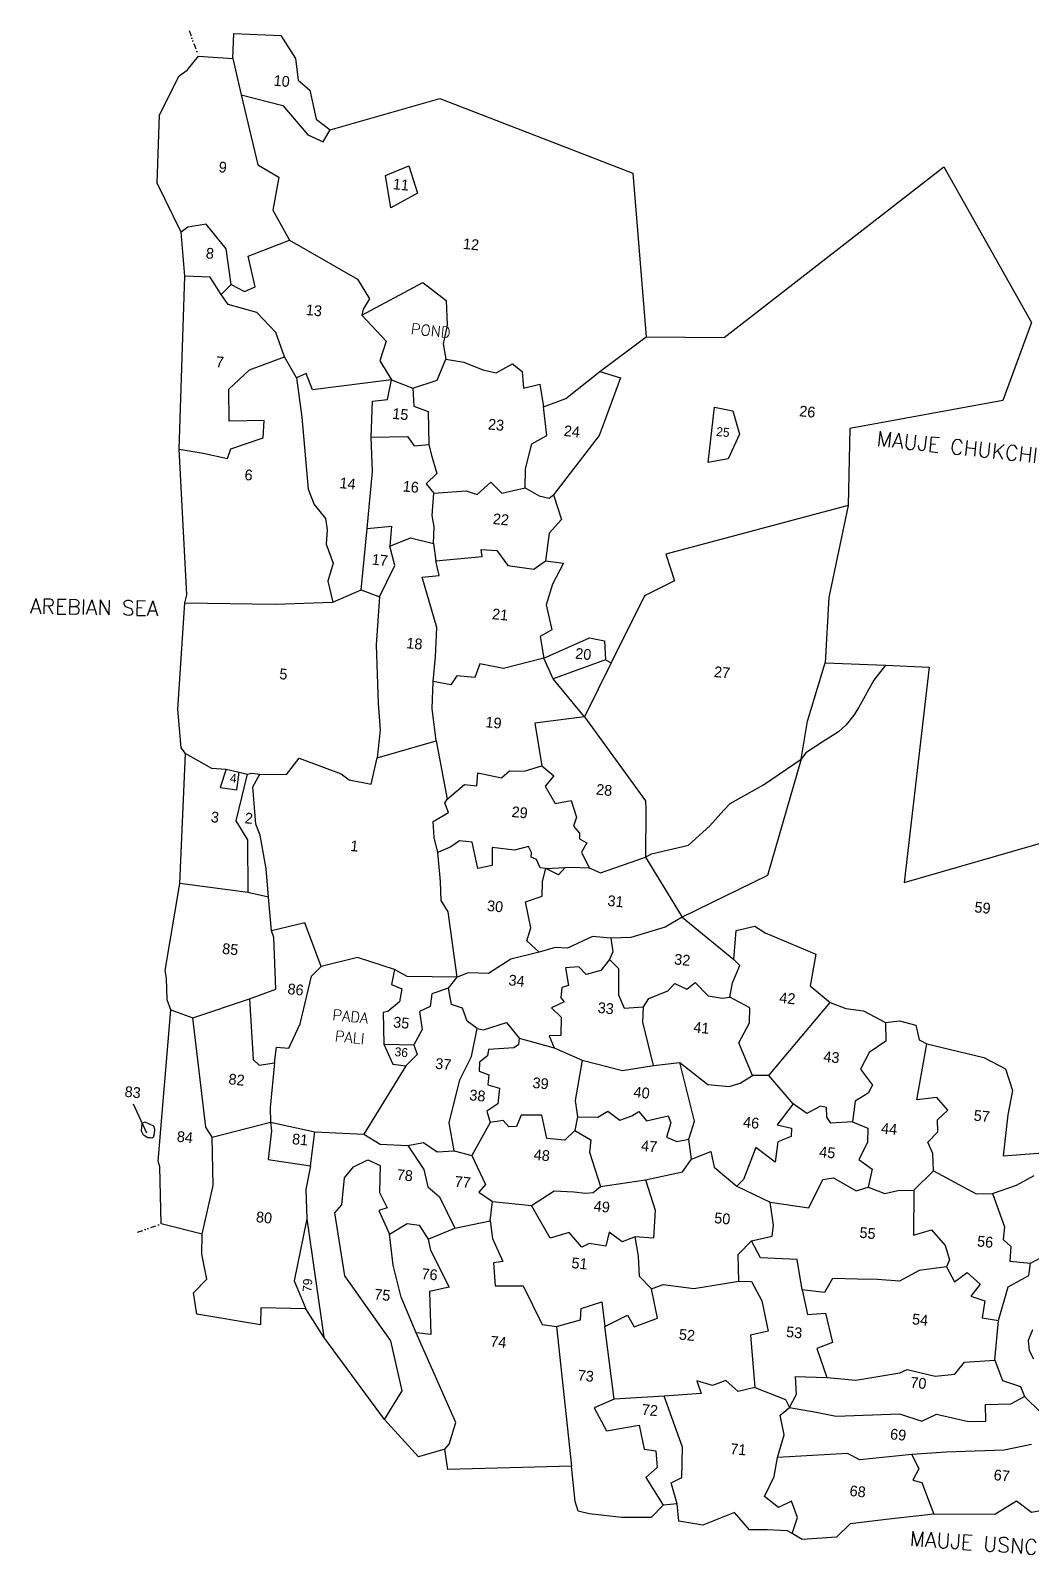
# Model space of a CAD drawing. Header units: metres. Extents: x 267114 to 268529, y 2134053 to 2135446.
# Drawn here: x 267114 to 268026, y 2134053 to 2135446 of the extents above; entities that cross this region are included whole.
import ezdxf

# ---------------------------------------------------------------- set-up
doc = ezdxf.new("R2010")
doc.units = ezdxf.units.M
doc.linetypes.add('DIVIDE', pattern=[1.25, 0.5, -0.25, 0, -0.25, 0, -0.25])
for name, color, linetype in [('POLY_HATCH', 12, 'Continuous'), ('POLY_PARCEL', 6, 'Continuous'), ('POLY_WATER', 4, 'Continuous'), ('TEXT_MAPIN', 7, 'Continuous'), ('TEXT_MAPOUT', 7, 'Continuous'), ('TEXT_PARCEL', 7, 'Continuous'), ('V_BOUND_LINE', 7, 'Continuous'), ('V_DIVIDE_LINE', 7, 'DIVIDE')]:
    doc.layers.add(name, color=color, linetype=linetype)
doc.styles.get("Standard").update_dxf_attribs({"font": 'simplex.shx'})
doc.styles.add('TEXT_MAP', font='')
doc.styles.get('TEXT_MAP').set_extended_font_data('Kruti Dev 050')
doc.dimstyles.get("Standard").update_dxf_attribs({"dimtxt": 0.18, "dimasz": 0.18, "dimexe": 0.18, "dimexo": 0.0625, "dimgap": 0.09, "dimtad": 0, "dimtih": 1, "dimtoh": 1, "dimdec": 4, "dimzin": 0, "dimdsep": 46, "dimtxsty": 'Standard', "dimcen": 0.09, "dimadec": 0, "dimazin": 0, "dimtfac": 1, "dimtdec": 4, "dimtofl": 0, "dimtmove": 0, "dimatfit": 3, "dimfxl": 1, "dimtolj": 1, "dimtzin": 0, "dimarcsym": 0})

msp = doc.modelspace()

# ---------------------------------------------------------------- linework, layer by layer
at = {"layer": 'POLY_HATCH'}
for p, q in [((268027.2, 2134261.8), (268023.3, 2134252.3)), ((268023.3, 2134252.3), (268024.3, 2134243.2)), ((268024.3, 2134243.2), (268028.2, 2134235.4))]:
    msp.add_line(p, q, dxfattribs=at)
at = {"layer": 'POLY_PARCEL'}
for p, q in [((267298.5, 2135420.6), (267306.1, 2135387.4)), ((267306.1, 2135387.4), (267343.9, 2135377.6)), ((267306.1, 2135387.4), (267321.2, 2135323.7)), ((267343.9, 2135377.6), (267366.8, 2135350.9)), ((267366.8, 2135350.9), (267380.6, 2135344.6)), ((267380.6, 2135344.6), (267387, 2135355.5)), ((267321.2, 2135323.7), (267340.4, 2135312.3)), ((267437.6, 2135314), (267458.8, 2135322.8)), ((267458.8, 2135322.8), (267466.7, 2135297.9)), ((267340.4, 2135312.3), (267334.9, 2135282.2)), ((267442.4, 2135284.4), (267437.6, 2135314)), ((267466.7, 2135297.9), (267442.4, 2135284.4)), ((267334.9, 2135282.2), (267349.9, 2135255)), ((267257.3, 2135266.8), (267251.2, 2135262.3)), ((267274.1, 2135269.6), (267257.3, 2135266.8)), ((267292.2, 2135247), (267274.1, 2135269.6)), ((267312.5, 2135240.2), (267349.9, 2135255)), ((267349.9, 2135255), (267412.1, 2135219.4)), ((267297, 2135214.5), (267292.2, 2135247)), ((267318.6, 2135212.5), (267312.5, 2135240.2)), ((267277.6, 2135221.1), (267254.5, 2135222.2)), ((267287.6, 2135205.3), (267277.6, 2135221.1)), ((267287.6, 2135205.3), (267297, 2135214.5)), ((267297, 2135214.5), (267308.9, 2135208.2)), ((267308.9, 2135208.2), (267318.6, 2135212.5)), ((267412.1, 2135219.4), (267422.8, 2135201.4)), ((267294.1, 2135196.2), (267287.6, 2135205.3)), ((267320.3, 2135189.1), (267294.1, 2135196.2)), ((267422.8, 2135201.4), (267417.2, 2135192)), ((267337.6, 2135170.9), (267320.3, 2135189.1)), ((267417.2, 2135192), (267415.9, 2135186.5)), ((267345.5, 2135148.6), (267337.6, 2135170.9)), ((267632.8, 2135135.1), (267675.2, 2135166.9)), ((267313.6, 2135136.9), (267345.5, 2135148.6)), ((267356.3, 2135129.6), (267345.5, 2135148.6)), ((267492.5, 2135146.6), (267509, 2135143.6)), ((267509, 2135143.6), (267526.2, 2135136.7)), ((267538.5, 2135134.1), (267553.2, 2135142.3)), ((267553.2, 2135142.3), (267562.2, 2135135.3)), ((267294.6, 2135119.2), (267313.6, 2135136.9)), ((267365.2, 2135133.3), (267356.3, 2135129.6)), ((267356.3, 2135129.6), (267361.2, 2135093.6)), ((267371.1, 2135118.5), (267365.2, 2135133.3)), ((267443, 2135127.6), (267371.1, 2135118.5)), ((267439.2, 2135109.7), (267443, 2135127.6)), ((267526.2, 2135136.7), (267538.5, 2135134.1)), ((267562.2, 2135135.3), (267563.3, 2135119.9)), ((267601.9, 2135110.7), (267632.8, 2135135.1)), ((267632.8, 2135135.1), (267651.7, 2135129.6)), ((267651.7, 2135129.6), (267636.9, 2135089.1)), ((267295.1, 2135090), (267294.6, 2135119.2)), ((267462.5, 2135120.2), (267463.4, 2135103.6)), ((267563.3, 2135119.9), (267578.3, 2135123.8)), ((267578.3, 2135123.8), (267581.4, 2135103)), ((267424.5, 2135075.3), (267425.6, 2135108.2)), ((267425.6, 2135108.2), (267439.2, 2135109.7)), ((267463.4, 2135103.6), (267476.4, 2135098.8)), ((267476.4, 2135098.8), (267477, 2135068.8)), ((267581.4, 2135103), (267601.9, 2135110.7)), ((267584.7, 2135076.9), (267581.4, 2135103)), ((267731.5, 2135052.3), (267737.4, 2135102.6)), ((267737.4, 2135102.6), (267754.1, 2135099.4)), ((267754.1, 2135099.4), (267760.2, 2135078)), ((267327, 2135090.7), (267295.1, 2135090)), ((267326.1, 2135074.7), (267327, 2135090.7)), ((267361.2, 2135093.6), (267366.9, 2135028)), ((267636.9, 2135089.1), (267632.4, 2135076.8)), ((267296.6, 2135064.9), (267326.1, 2135074.7)), ((267424.5, 2135075.3), (267457.5, 2135076)), ((267425.7, 2135044), (267424.5, 2135075.3)), ((267457.5, 2135076), (267463.7, 2135067.4)), ((267565, 2135046.5), (267571, 2135069.3)), ((267571, 2135069.3), (267584.7, 2135076.9)), ((267632.4, 2135076.8), (267590.6, 2135022.7)), ((267760.2, 2135078), (267749.8, 2135055.5)), ((267249.6, 2135064.6), (267271.2, 2135060.7)), ((267271.2, 2135060.7), (267293.6, 2135056)), ((267293.6, 2135056), (267296.6, 2135064.9)), ((267463.7, 2135067.4), (267477, 2135068.8)), ((267477, 2135068.8), (267479, 2135059.8)), ((267479, 2135059.8), (267484.4, 2135042.3)), ((267749.8, 2135055.5), (267731.5, 2135052.3)), ((267420.9, 2134992.3), (267425.7, 2135044)), ((267484.4, 2135042.3), (267474.7, 2135032.9)), ((267564.7, 2135029.1), (267565, 2135046.5)), ((267366.9, 2135028), (267372.4, 2135014.1)), ((267474.7, 2135032.9), (267481.7, 2135024.5)), ((267521.2, 2135023.2), (267533.4, 2135034.5)), ((267533.4, 2135034.5), (267543.5, 2135024.3)), ((267543.5, 2135024.3), (267564.7, 2135029.1)), ((267564.7, 2135029.1), (267577.7, 2135021.9)), ((267372.4, 2135014.1), (267382.7, 2135001.3)), ((267480.1, 2135004), (267481.7, 2135024.5)), ((267481.7, 2135024.5), (267511.1, 2135026.5)), ((267511.1, 2135026.5), (267521.2, 2135023.2)), ((267577.7, 2135021.9), (267586.7, 2135019.9)), ((267586.7, 2135019.9), (267590.6, 2135022.7)), ((267590.6, 2135022.7), (267598, 2135000.3)), ((267382.7, 2135001.3), (267384.5, 2134991)), ((267481.9, 2134993.7), (267480.1, 2135004)), ((267598, 2135000.3), (267586.7, 2134988)), ((267859.2, 2135013.1), (267693, 2134968.8)), ((267384.5, 2134991), (267383.5, 2134977.9)), ((267415.3, 2134936.2), (267420.9, 2134992.3)), ((267420.9, 2134992.3), (267443.1, 2134994.2)), ((267443.1, 2134994.2), (267441.4, 2134976.1)), ((267481.4, 2134978.4), (267481.9, 2134993.7)), ((267586.7, 2134988), (267583.5, 2134962.6)), ((267383.5, 2134977.9), (267389.8, 2134960.6)), ((267441.4, 2134976.1), (267460.2, 2134983.8)), ((267445.9, 2134958.4), (267441.4, 2134976.1)), ((267460.2, 2134983.8), (267481.4, 2134978.4)), ((267481.4, 2134978.4), (267483.4, 2134962.8)), ((267525.5, 2134966.7), (267524.7, 2134972.9)), ((267524.7, 2134972.9), (267539, 2134972)), ((267539, 2134972), (267549, 2134958.3)), ((267389.8, 2134960.6), (267384.9, 2134944.3)), ((267432.2, 2134930), (267445.9, 2134958.4)), ((267483.4, 2134962.8), (267525.5, 2134966.7)), ((267486.5, 2134949.2), (267483.4, 2134962.8)), ((267549, 2134958.3), (267572.8, 2134955)), ((267572.8, 2134955), (267583.5, 2134962.6)), ((267583.5, 2134962.6), (267599.8, 2134960.5)), ((267599.8, 2134960.5), (267589.7, 2134941.4)), ((267693, 2134968.8), (267700.8, 2134944.4)), ((267384.9, 2134944.3), (267389.4, 2134925)), ((267471.1, 2134947.9), (267486.5, 2134949.2)), ((267484.3, 2134902), (267471.1, 2134947.9)), ((267700.8, 2134944.4), (267673.7, 2134930.7)), ((267389.4, 2134925), (267415.3, 2134936.2)), ((267415.3, 2134936.2), (267432.2, 2134930)), ((267432.2, 2134930), (267429, 2134886.1)), ((267589.7, 2134941.4), (267584.1, 2134922.6)), ((267673.7, 2134930.7), (267643.3, 2134869.6)), ((267254.7, 2134924.4), (267337.1, 2134923.3)), ((267337.1, 2134923.3), (267389.4, 2134925)), ((267584.1, 2134922.6), (267589, 2134899.9)), ((267483.1, 2134875.2), (267484.3, 2134902)), ((267589, 2134899.9), (267578.4, 2134893.7)), ((267578.4, 2134893.7), (267581.7, 2134874)), ((267581.7, 2134874), (267623.6, 2134892.4)), ((267623.6, 2134892.4), (267637.1, 2134889.9)), ((267637.1, 2134889.9), (267638, 2134872.6)), ((267429, 2134886.1), (267430.7, 2134832.8)), ((267480.9, 2134852.6), (267483.1, 2134875.2)), ((267523.6, 2134868.7), (267518.9, 2134856.4)), ((267545.2, 2134864.7), (267523.6, 2134868.7)), ((267581.7, 2134874), (267545.2, 2134864.7)), ((267590.3, 2134855.1), (267581.7, 2134874)), ((267638, 2134872.6), (267590.3, 2134855.1)), ((267643.3, 2134869.6), (267618.9, 2134820.6)), ((267638, 2134872.6), (267643.3, 2134869.6)), ((267822.2, 2134816.5), (267838.3, 2134869.8)), ((267893.2, 2134867.5), (267882.5, 2134854)), ((267480.1, 2134828.1), (267480.9, 2134852.6)), ((267497, 2134849.6), (267480.9, 2134852.6)), ((267502.5, 2134857.8), (267497, 2134849.6)), ((267518.9, 2134856.4), (267502.5, 2134857.8)), ((267618.9, 2134820.6), (267590.3, 2134855.1)), ((267882.5, 2134854), (267868.7, 2134828.7)), ((267430.7, 2134832.8), (267432.6, 2134808.6)), ((267483.6, 2134798.7), (267480.1, 2134828.1)), ((267618.9, 2134820.6), (267573.6, 2134814.8)), ((267618.9, 2134820.6), (267674.4, 2134743.9)), ((267864.5, 2134822.1), (267857.5, 2134813.1)), ((267868.7, 2134828.7), (267864.5, 2134822.1)), ((267432.6, 2134808.6), (267429.9, 2134783.3)), ((267573.6, 2134814.8), (267579.9, 2134775.8)), ((267816.3, 2134782), (267822.2, 2134816.5)), ((267850.3, 2134807), (267835.5, 2134797.3)), ((267857.5, 2134813.1), (267850.3, 2134807)), ((267429.9, 2134783.3), (267483.6, 2134798.7)), ((267483.6, 2134798.7), (267493.6, 2134745.5)), ((267835.5, 2134797.3), (267820.6, 2134787.7)), ((267255.2, 2134787), (267278.8, 2134773.8)), ((267347.4, 2134767.9), (267358.7, 2134782.8)), ((267358.7, 2134782.8), (267397, 2134768.7)), ((267424.6, 2134759.2), (267429.9, 2134783.3)), ((267782.2, 2134758.5), (267816.3, 2134782)), ((267816.3, 2134782), (267785.6, 2134675.9)), ((267820.6, 2134787.7), (267816.3, 2134782)), ((267278.8, 2134773.8), (267292.2, 2134772.8)), ((267292.2, 2134772.8), (267286.7, 2134756.1)), ((267292.2, 2134772.8), (267304.2, 2134770)), ((267311.5, 2134768.3), (267301, 2134725.9)), ((267301.9, 2134754.1), (267304.2, 2134770)), ((267304.2, 2134770), (267311.5, 2134768.3)), ((267311.5, 2134768.3), (267315.6, 2134769.3)), ((267315.6, 2134769.3), (267322.9, 2134768.4)), ((267316.5, 2134756.7), (267322.9, 2134768.4)), ((267322.9, 2134768.4), (267347.4, 2134767.9)), ((267397, 2134768.7), (267404.5, 2134763.2)), ((267404.5, 2134763.2), (267424.6, 2134759.2)), ((267520.9, 2134757.7), (267521.6, 2134769.4)), ((267521.6, 2134769.4), (267543.4, 2134764.9)), ((267543.4, 2134764.9), (267550.4, 2134771.3)), ((267550.4, 2134771.3), (267563.8, 2134770.9)), ((267563.8, 2134770.9), (267579.9, 2134775.8)), ((267579.9, 2134775.8), (267590.9, 2134766.9)), ((267590.9, 2134766.9), (267583.1, 2134757.3)), ((267286.7, 2134756.1), (267301.9, 2134754.1)), ((267319.4, 2134722.7), (267316.5, 2134756.7)), ((267493.6, 2134745.5), (267509.6, 2134759)), ((267509.6, 2134759), (267520.9, 2134757.7)), ((267583.1, 2134757.3), (267592.1, 2134741.4)), ((267751.8, 2134741.6), (267782.2, 2134758.5)), ((267491.7, 2134741.9), (267493.6, 2134745.5)), ((267494.9, 2134733.3), (267491.7, 2134741.9)), ((267592.1, 2134741.4), (267606.8, 2134744.3)), ((267606.8, 2134744.3), (267611.7, 2134729.2)), ((267674.4, 2134743.9), (267674.8, 2134736)), ((267674.8, 2134736), (267674.4, 2134692.6)), ((267733.1, 2134721.3), (267745.8, 2134735.6)), ((267745.8, 2134735.6), (267751.8, 2134741.6)), ((267301, 2134725.9), (267311.8, 2134708.4)), ((267323.4, 2134712.8), (267319.4, 2134722.7)), ((267481.1, 2134725), (267494.9, 2134733.3)), ((267481.8, 2134710.5), (267481.1, 2134725)), ((267611.7, 2134729.2), (267609, 2134721)), ((267609, 2134721), (267614.5, 2134714.6)), ((267713.7, 2134703.6), (267733.1, 2134721.3)), ((267311.8, 2134708.4), (267311.9, 2134660.4)), ((267326.2, 2134695.8), (267323.4, 2134712.8)), ((267485.2, 2134696.8), (267481.8, 2134710.5)), ((267504.9, 2134707.6), (267497.1, 2134702)), ((267516.4, 2134706.4), (267504.9, 2134707.6)), ((267614.5, 2134714.6), (267614.5, 2134709.4)), ((267614.5, 2134709.4), (267621, 2134705.7)), ((267328.8, 2134681.9), (267326.2, 2134695.8)), ((267497.1, 2134702), (267485.2, 2134696.8)), ((267487.8, 2134670.6), (267485.2, 2134696.8)), ((267521.8, 2134682.3), (267516.4, 2134706.4)), ((267534.7, 2134701.4), (267534.6, 2134685.1)), ((267555, 2134699.1), (267534.7, 2134701.4)), ((267567.9, 2134702.4), (267555, 2134699.1)), ((267570.6, 2134696.9), (267567.9, 2134702.4)), ((267570.2, 2134692.5), (267570.6, 2134696.9)), ((267621, 2134705.7), (267616.2, 2134697.2)), ((267616.2, 2134697.2), (267623.2, 2134682.8)), ((267674.4, 2134692.6), (267680.1, 2134695.8)), ((267680.1, 2134695.8), (267713.7, 2134703.6)), ((267330.8, 2134656.1), (267328.8, 2134681.9)), ((267534.6, 2134685.1), (267521.8, 2134682.3)), ((267575.2, 2134690.6), (267570.2, 2134692.5)), ((267578.5, 2134682.9), (267575.2, 2134690.6)), ((267583.8, 2134682.3), (267578.5, 2134682.9)), ((267580.6, 2134670.6), (267583.8, 2134682.3)), ((267583.8, 2134682.3), (267601.3, 2134683.2)), ((267595.1, 2134676.4), (267583.8, 2134682.3)), ((267601.3, 2134683.2), (267595.1, 2134676.4)), ((267601.3, 2134683.2), (267607.1, 2134683.5)), ((267607.1, 2134683.5), (267623.2, 2134682.8)), ((267623.2, 2134682.8), (267633.4, 2134678.4)), ((267633.4, 2134678.4), (267674.4, 2134692.6)), ((267674.4, 2134692.6), (267708, 2134637.9)), ((267311.9, 2134660.4), (267250.1, 2134668.5)), ((267488.3, 2134653.3), (267487.8, 2134670.6)), ((267580.4, 2134657.2), (267580.6, 2134670.6)), ((267785.6, 2134675.9), (267708, 2134637.9)), ((267330.8, 2134656.1), (267311.9, 2134660.4)), ((267333.7, 2134625.6), (267330.8, 2134656.1)), ((267494.6, 2134642.9), (267488.3, 2134653.3)), ((267565.1, 2134651.8), (267580.4, 2134657.2)), ((267570.1, 2134628.2), (267565.1, 2134651.8)), ((267502.9, 2134583.2), (267494.6, 2134642.9)), ((267708, 2134637.9), (267692.5, 2134628.7)), ((267708, 2134637.9), (267755.1, 2134599.3)), ((267363.9, 2134632.8), (267333.7, 2134625.6)), ((267335.7, 2134619.4), (267333.7, 2134625.6)), ((267378.9, 2134592.9), (267363.9, 2134632.8)), ((267566.3, 2134616.3), (267570.1, 2134628.2)), ((267692.5, 2134628.7), (267661.1, 2134619.3)), ((267755.1, 2134599.3), (267757.2, 2134625.7)), ((267757.2, 2134625.7), (267774.1, 2134629.7)), ((267774.1, 2134629.7), (267783.7, 2134623.8)), ((267783.7, 2134623.8), (267829.9, 2134604.2)), ((267337.5, 2134572.3), (267335.7, 2134619.4)), ((267577.6, 2134606), (267566.3, 2134616.3)), ((267592.2, 2134610.4), (267577.6, 2134606)), ((267603.5, 2134609.8), (267592.2, 2134610.4)), ((267626.2, 2134620.3), (267603.5, 2134609.8)), ((267643, 2134618.9), (267626.2, 2134620.3)), ((267661.1, 2134619.3), (267643, 2134618.9)), ((267643, 2134618.9), (267644.6, 2134606.3)), ((267411.9, 2134601.1), (267378.9, 2134592.9)), ((267445.7, 2134590.2), (267411.9, 2134601.1)), ((267551.8, 2134599.8), (267531.4, 2134586.6)), ((267577.6, 2134606), (267551.8, 2134599.8)), ((267641.6, 2134599.5), (267633.8, 2134589.5)), ((267644.6, 2134606.3), (267641.6, 2134599.5)), ((267641.6, 2134599.5), (267650, 2134591.3)), ((267760.4, 2134594), (267755.1, 2134599.3)), ((267829.9, 2134604.2), (267824.5, 2134575.5)), ((267359.7, 2134540.9), (267370.1, 2134584.3)), ((267370.1, 2134584.3), (267378.9, 2134592.9)), ((267445.7, 2134590.2), (267443.1, 2134576.5)), ((267457.4, 2134583.9), (267445.7, 2134590.2)), ((267502.9, 2134583.2), (267457.4, 2134583.9)), ((267495, 2134573.3), (267502.9, 2134583.2)), ((267512.9, 2134587.2), (267502.9, 2134583.2)), ((267531.4, 2134586.6), (267512.9, 2134587.2)), ((267613.6, 2134592.6), (267601.5, 2134591.9)), ((267601.5, 2134591.9), (267604.4, 2134575.6)), ((267620.5, 2134585.6), (267613.6, 2134592.6)), ((267633.8, 2134589.5), (267620.5, 2134585.6)), ((267650, 2134591.3), (267650, 2134567.1)), ((267753.9, 2134578.1), (267760.4, 2134594)), ((267313.5, 2134563.6), (267337.5, 2134572.3)), ((267443.1, 2134576.5), (267452.4, 2134572.8)), ((267452.4, 2134572.8), (267450.3, 2134560.7)), ((267479.9, 2134568.2), (267478.3, 2134556.6)), ((267495, 2134573.3), (267479.9, 2134568.2)), ((267497.6, 2134558.5), (267495, 2134573.3)), ((267598.1, 2134573.9), (267597.2, 2134564.5)), ((267604.4, 2134575.6), (267598.1, 2134573.9)), ((267677.5, 2134563.9), (267695, 2134570.9)), ((267695, 2134570.9), (267701.3, 2134577.6)), ((267701.3, 2134577.6), (267712.3, 2134572.3)), ((267712.3, 2134572.3), (267719.8, 2134578.4)), ((267719.8, 2134578.4), (267731.6, 2134566.4)), ((267751.5, 2134565), (267753.9, 2134578.1)), ((267824.5, 2134575.5), (267842.9, 2134560.3)), ((267261.8, 2134546.2), (267313.5, 2134563.6)), ((267313.5, 2134563.6), (267316.8, 2134508.3)), ((267450.3, 2134560.7), (267439.8, 2134551.9)), ((267478.3, 2134556.6), (267468.6, 2134552.1)), ((267507.6, 2134555.1), (267497.6, 2134558.5)), ((267512.1, 2134543.1), (267507.6, 2134555.1)), ((267600.3, 2134560.7), (267588.7, 2134555.2)), ((267588.7, 2134555.2), (267597.6, 2134546.8)), ((267597.2, 2134564.5), (267600.3, 2134560.7)), ((267650, 2134567.1), (267655.2, 2134555)), ((267655.2, 2134555), (267672.8, 2134556.4)), ((267672, 2134542.4), (267672.8, 2134556.4)), ((267672.8, 2134556.4), (267677.5, 2134563.9)), ((267731.6, 2134566.4), (267744.5, 2134564)), ((267744.5, 2134564), (267751.5, 2134565)), ((267769.5, 2134555.3), (267751.5, 2134565)), ((267769.3, 2134541.7), (267769.5, 2134555.3)), ((267787, 2134493.7), (267842.9, 2134560.3)), ((267842.9, 2134560.3), (267857, 2134554.6)), ((267857, 2134554.6), (267873.1, 2134552.6)), ((267242, 2134553.5), (267261.8, 2134546.2)), ((267273.8, 2134446.5), (267261.8, 2134546.2)), ((267349.5, 2134518.6), (267359.7, 2134540.9)), ((267439.8, 2134551.9), (267435.4, 2134551.1)), ((267435.4, 2134551.1), (267435.9, 2134522.3)), ((267468.6, 2134552.1), (267470.8, 2134535.6)), ((267521.1, 2134536.4), (267512.1, 2134543.1)), ((267527, 2134535.4), (267547.7, 2134542.1)), ((267547.7, 2134542.1), (267559.5, 2134527.7)), ((267597.6, 2134546.8), (267597.4, 2134530.1)), ((267681.8, 2134502.8), (267672, 2134542.4)), ((267759.5, 2134523.3), (267769.3, 2134541.7)), ((267873.1, 2134552.6), (267893.3, 2134542.1)), ((267893.3, 2134542.1), (267905.9, 2134543.5)), ((267893.3, 2134542.1), (267893.5, 2134525.1)), ((267905.9, 2134543.5), (267920.9, 2134539.5)), ((267470.8, 2134535.6), (267463.5, 2134521.7)), ((267515.8, 2134510.9), (267521.1, 2134536.4)), ((267521.1, 2134536.4), (267527, 2134535.4)), ((267559.5, 2134527.7), (267558.8, 2134521.5)), ((267559.5, 2134527.7), (267591.2, 2134519)), ((267597.4, 2134530.1), (267586.7, 2134529.7)), ((267586.7, 2134529.7), (267591.2, 2134519)), ((267920.9, 2134539.5), (267923.8, 2134526.2)), ((267923.8, 2134526.2), (267931, 2134522.4)), ((267336.3, 2134505.2), (267338.2, 2134519.4)), ((267338.2, 2134519.4), (267349.5, 2134518.6)), ((267435.9, 2134522.3), (267463.5, 2134521.7)), ((267435.9, 2134522.3), (267444.3, 2134504)), ((267466.4, 2134512.7), (267456, 2134502.6)), ((267463.5, 2134521.7), (267466.4, 2134512.7)), ((267531.5, 2134517.3), (267530.5, 2134511.5)), ((267554.5, 2134518.8), (267531.5, 2134517.3)), ((267558.8, 2134521.5), (267554.5, 2134518.8)), ((267591.2, 2134519), (267616.8, 2134507.5)), ((267772, 2134493.8), (267759.5, 2134523.3)), ((267878.3, 2134514.6), (267870.4, 2134499.3)), ((267893.5, 2134525.1), (267878.3, 2134514.6)), ((267921.7, 2134471.4), (267931, 2134522.4)), ((267931, 2134522.4), (267982.8, 2134510.2)), ((267316.8, 2134508.3), (267322.4, 2134503)), ((267322.4, 2134503), (267336.3, 2134505.2)), ((267336.3, 2134505.2), (267332.4, 2134464.5)), ((267456, 2134502.6), (267417.8, 2134440.3)), ((267444.3, 2134504), (267456, 2134502.6)), ((267505.2, 2134489.7), (267515.8, 2134510.9)), ((267523.1, 2134505.8), (267523, 2134497.6)), ((267530.5, 2134511.5), (267523.1, 2134505.8)), ((267616.8, 2134507.5), (267610.3, 2134470.8)), ((267616.8, 2134507.5), (267653.4, 2134498.3)), ((267653.4, 2134498.3), (267681.8, 2134502.8)), ((267681.8, 2134502.8), (267705.9, 2134505.6)), ((267719.1, 2134452.1), (267705.9, 2134505.6)), ((267705.9, 2134505.6), (267731.3, 2134485.5)), ((267870.4, 2134499.3), (267881.3, 2134484.8)), ((267982.8, 2134510.2), (268002.5, 2134499.8)), ((268002.5, 2134499.8), (268008.9, 2134480.1)), ((267495.7, 2134450.5), (267505.2, 2134489.7)), ((267523, 2134497.6), (267531.6, 2134494.4)), ((267531.6, 2134494.4), (267530.7, 2134485.1)), ((267530.7, 2134485.1), (267541.3, 2134482.1)), ((267731.3, 2134485.5), (267750.9, 2134483.6)), ((267750.9, 2134483.6), (267760.9, 2134486.8)), ((267760.9, 2134486.8), (267772, 2134493.8)), ((267787, 2134493.7), (267772, 2134493.8)), ((267809.1, 2134467.9), (267787, 2134493.7)), ((267881.3, 2134484.8), (267877.5, 2134477.6)), ((267541.3, 2134482.1), (267539.9, 2134467.9)), ((267610.3, 2134470.8), (267612.6, 2134455.9)), ((267865.7, 2134470.3), (267863.2, 2134451.5)), ((267877.5, 2134477.6), (267865.7, 2134470.3)), ((267939.9, 2134473.6), (267921.7, 2134471.4)), ((267950.1, 2134462), (267939.9, 2134473.6)), ((268008.9, 2134480.1), (268004.7, 2134457.8)), ((267332.4, 2134464.5), (267332.8, 2134451)), ((267539.9, 2134467.9), (267530, 2134461.1)), ((267530, 2134461.1), (267532.8, 2134450.8)), ((267561.3, 2134457.5), (267556.8, 2134447.3)), ((267580, 2134457.6), (267561.3, 2134457.5)), ((267584.7, 2134436.3), (267580, 2134457.6)), ((267631, 2134455.7), (267640.2, 2134461.2)), ((267640.2, 2134461.2), (267651, 2134453)), ((267651, 2134453), (267662, 2134456.9)), ((267662, 2134456.9), (267668.5, 2134461)), ((267668.5, 2134461), (267675.5, 2134452.5)), ((267675.5, 2134452.5), (267695.2, 2134457)), ((267695.2, 2134457), (267697.5, 2134450.6)), ((267809.1, 2134467.9), (267794.4, 2134448.7)), ((267821.7, 2134458.9), (267809.1, 2134467.9)), ((267833.9, 2134465.7), (267821.7, 2134458.9)), ((267839.4, 2134464.5), (267833.9, 2134465.7)), ((267839.8, 2134455.7), (267839.4, 2134464.5)), ((267940.7, 2134453.4), (267950.1, 2134462)), ((268004.7, 2134457.8), (268000.5, 2134420.4)), ((267215, 2134443), (267215.3, 2134446.5)), ((267217, 2134439.2), (267215, 2134443)), ((267215.3, 2134446.5), (267215.7, 2134450.1)), ((267215.7, 2134450.1), (267218.2, 2134451.6)), ((267218.2, 2134451.6), (267226.2, 2134447.8)), ((267226.2, 2134447.8), (267227.1, 2134444.8)), ((267227.1, 2134444.8), (267226.7, 2134440.6)), ((267279.5, 2134437.4), (267273.8, 2134446.5)), ((267279.5, 2134437.4), (267332.8, 2134451)), ((267333.6, 2134443.1), (267330.6, 2134417.2)), ((267332.8, 2134451), (267333.6, 2134443.1)), ((267332.8, 2134451), (267373.2, 2134442.3)), ((267369.2, 2134411.3), (267373.2, 2134442.3)), ((267373.2, 2134442.3), (267417.8, 2134440.3)), ((267500.1, 2134425.1), (267495.7, 2134450.5)), ((267532.8, 2134450.8), (267516.3, 2134420.9)), ((267544.8, 2134452.7), (267532.8, 2134450.8)), ((267549.9, 2134446.8), (267544.8, 2134452.7)), ((267556.8, 2134447.3), (267549.9, 2134446.8)), ((267610.2, 2134443.4), (267601.1, 2134434.8)), ((267612.6, 2134455.9), (267610.2, 2134443.4)), ((267610.2, 2134443.4), (267624.7, 2134435)), ((267612.6, 2134455.9), (267631, 2134455.7)), ((267697.5, 2134450.6), (267693.6, 2134437.6)), ((267714, 2134435.6), (267719.1, 2134452.1)), ((267794.4, 2134448.7), (267807.6, 2134445.7)), ((267807.6, 2134445.7), (267807.3, 2134438.2)), ((267843.5, 2134450.2), (267839.8, 2134455.7)), ((267863.2, 2134451.5), (267843.5, 2134450.2)), ((267863.2, 2134451.5), (267877.2, 2134445.8)), ((267877.2, 2134445.8), (267876.9, 2134432.7)), ((267931.9, 2134432.8), (267941.1, 2134442.3)), ((267941.1, 2134442.3), (267940.7, 2134453.4)), ((267221, 2134437), (267217, 2134439.2)), ((267223.3, 2134436.8), (267221, 2134437)), ((267224.5, 2134436.7), (267223.3, 2134436.8)), ((267225.7, 2134437.2), (267224.5, 2134436.7)), ((267226.7, 2134440.6), (267225.7, 2134437.2)), ((267280.6, 2134393.4), (267279.5, 2134437.4)), ((267417.8, 2134440.3), (267432.7, 2134431.1)), ((267432.7, 2134431.1), (267457.9, 2134429.9)), ((267457.9, 2134429.9), (267472.3, 2134432.5)), ((267457.9, 2134429.9), (267472.5, 2134407.9)), ((267472.3, 2134432.5), (267484.7, 2134424)), ((267601.1, 2134434.8), (267584.7, 2134436.3)), ((267624.7, 2134435), (267623.6, 2134423.8)), ((267693.6, 2134437.6), (267703.1, 2134433.6)), ((267703.1, 2134433.6), (267714, 2134435.6)), ((267716.5, 2134417.5), (267714, 2134435.6)), ((267795, 2134433.3), (267792.7, 2134414.6)), ((267807.3, 2134438.2), (267795, 2134433.3)), ((267876.9, 2134432.7), (267869, 2134417.2)), ((267936.3, 2134422.5), (267931.9, 2134432.8)), ((267330.6, 2134417.2), (267369.2, 2134411.3)), ((267408.4, 2134410.4), (267421.5, 2134416.9)), ((267421.5, 2134416.9), (267432.6, 2134411.6)), ((267484.7, 2134424), (267500.1, 2134425.1)), ((267500.1, 2134425.1), (267516.3, 2134420.9)), ((267516.3, 2134420.9), (267528.8, 2134394.2)), ((267623.6, 2134423.8), (267633.4, 2134392.5)), ((267708.3, 2134406), (267716.5, 2134417.5)), ((267716.5, 2134417.5), (267734.2, 2134424.3)), ((267734.2, 2134424.3), (267737, 2134410.1)), ((267775, 2134428.2), (267763.8, 2134398.9)), ((267792.7, 2134414.6), (267775, 2134428.2)), ((267869, 2134417.2), (267881.1, 2134408.4)), ((267937.1, 2134406.9), (267936.3, 2134422.5)), ((268000.5, 2134420.4), (268036.6, 2134423.3)), ((267369.2, 2134411.3), (267365, 2134389.7)), ((267400.1, 2134400.3), (267408.4, 2134410.4)), ((267432.6, 2134411.6), (267432, 2134386.9)), ((267472.5, 2134407.9), (267476.1, 2134392.3)), ((267674.6, 2134398.7), (267708.3, 2134406)), ((267737, 2134410.1), (267757.8, 2134392.7)), ((267836.2, 2134398.8), (267846, 2134400.4)), ((267846, 2134400.4), (267866.6, 2134388.5)), ((267881.1, 2134408.4), (267877.5, 2134391.9)), ((267919.1, 2134389.1), (267937.1, 2134406.9)), ((267937.1, 2134406.9), (267975.9, 2134385.9)), ((268012.8, 2134393.6), (268028.9, 2134402.4)), ((267270.5, 2134349.2), (267280.6, 2134393.4)), ((267365, 2134389.7), (267365.7, 2134363)), ((267397.7, 2134375.8), (267400.1, 2134400.3)), ((267432, 2134386.9), (267439, 2134373.2)), ((267476.1, 2134392.3), (267486.6, 2134383.2)), ((267528.8, 2134394.2), (267522.7, 2134387.5)), ((267522.7, 2134387.5), (267535.1, 2134378.8)), ((267570.6, 2134375.1), (267591.2, 2134388.6)), ((267591.2, 2134388.6), (267609.3, 2134387.6)), ((267609.3, 2134387.6), (267619.8, 2134386.5)), ((267619.8, 2134386.5), (267626.9, 2134387)), ((267626.9, 2134387), (267633.4, 2134392.5)), ((267633.4, 2134392.5), (267674.6, 2134398.7)), ((267674.6, 2134398.7), (267683.3, 2134371.1)), ((267763.8, 2134398.9), (267757.8, 2134392.7)), ((267757.8, 2134392.7), (267788.2, 2134378.2)), ((267823.3, 2134373.1), (267836.2, 2134398.8)), ((267866.6, 2134388.5), (267877.5, 2134391.9)), ((267877.5, 2134391.9), (267892.5, 2134386)), ((267892.5, 2134386), (267904.6, 2134389)), ((267904.6, 2134389), (267919.1, 2134389.1)), ((267919.1, 2134389.1), (267918.8, 2134348.3)), ((267990.8, 2134386.1), (268012.8, 2134393.6)), ((267391.3, 2134368.5), (267397.7, 2134375.8)), ((267439, 2134373.2), (267431.6, 2134370.6)), ((267486.6, 2134383.2), (267500.6, 2134354.5)), ((267533, 2134361.3), (267535.1, 2134378.8)), ((267535.1, 2134378.8), (267570.6, 2134375.1)), ((267587.6, 2134345.5), (267570.6, 2134375.1)), ((267791.1, 2134357.4), (267788.2, 2134378.2)), ((267788.2, 2134378.2), (267823.3, 2134373.1)), ((267975.9, 2134385.9), (267990.8, 2134386.1)), ((267990.8, 2134386.1), (268001.6, 2134355.9)), ((267365.7, 2134363), (267354.3, 2134306.7)), ((267365.7, 2134363), (267381.2, 2134255.1)), ((267400.4, 2134311.2), (267391.3, 2134368.5)), ((267431.6, 2134370.6), (267441.3, 2134349.2)), ((267441.3, 2134349.2), (267457.4, 2134358.7)), ((267457.4, 2134358.7), (267468.1, 2134357.4)), ((267500.6, 2134354.5), (267533, 2134361.3)), ((267533, 2134361.3), (267535, 2134345)), ((267683.3, 2134371.1), (267681.8, 2134345.3)), ((267444.6, 2134320.8), (267441.3, 2134349.2)), ((267468.1, 2134357.4), (267476.3, 2134344.6)), ((267476.3, 2134344.6), (267500.6, 2134354.5)), ((267535, 2134345), (267544.5, 2134324.1)), ((267604.9, 2134350.7), (267587.6, 2134345.5)), ((267616.6, 2134337.3), (267604.9, 2134350.7)), ((267641.3, 2134350.9), (267638.4, 2134338.2)), ((267653.1, 2134342), (267641.3, 2134350.9)), ((267665.1, 2134346.7), (267653.1, 2134342)), ((267681.8, 2134345.3), (267665.1, 2134346.7)), ((267668.1, 2134329.1), (267665.1, 2134346.7)), ((267771, 2134342.9), (267790.1, 2134347.4)), ((267790.1, 2134347.4), (267791.1, 2134357.4)), ((267918.8, 2134348.3), (267935.3, 2134353)), ((267935.3, 2134353), (267947.6, 2134338.6)), ((268001.6, 2134355.9), (268000.5, 2134344.2)), ((267476.3, 2134344.6), (267478.5, 2134334.4)), ((267478.5, 2134334.4), (267495.5, 2134300.9)), ((267623.3, 2134340.7), (267616.6, 2134337.3)), ((267638.4, 2134338.2), (267623.3, 2134340.7)), ((267759, 2134330.6), (267771, 2134342.9)), ((267779.4, 2134327.4), (267771, 2134342.9)), ((267947.6, 2134338.6), (267951.5, 2134325.7)), ((268000.5, 2134344.2), (268007.6, 2134337.8)), ((268007.6, 2134337.8), (268006.6, 2134324.6)), ((267451.7, 2134291.8), (267444.6, 2134320.8)), ((267544.5, 2134324.1), (267536.1, 2134323)), ((267536.1, 2134323), (267537.6, 2134301.9)), ((267669.1, 2134310.4), (267668.1, 2134329.1)), ((267759.5, 2134306.2), (267759, 2134330.6)), ((267812.6, 2134326.1), (267779.4, 2134327.4)), ((267817.4, 2134298.3), (267812.6, 2134326.1)), ((267949, 2134319.4), (267923.9, 2134316)), ((267951.5, 2134325.7), (267949, 2134319.4)), ((267949, 2134319.4), (267956.1, 2134305.5)), ((268006.6, 2134324.6), (268025.5, 2134322.8)), ((268023.9, 2134311.4), (268025.5, 2134322.8)), ((268025.5, 2134322.8), (268040.4, 2134330.5)), ((267354.3, 2134306.7), (267364.9, 2134280.9)), ((267442.5, 2134251.8), (267400.4, 2134311.2)), ((267680.1, 2134299.2), (267669.1, 2134310.4)), ((267680.1, 2134299.2), (267690.5, 2134303.3)), ((267690.5, 2134303.3), (267718.7, 2134299.6)), ((267718.7, 2134299.6), (267759.5, 2134306.2)), ((267759.5, 2134306.2), (267771.2, 2134306)), ((267771.2, 2134306), (267780.6, 2134288.4)), ((267844.9, 2134308.8), (267837.7, 2134296)), ((267867.7, 2134308.1), (267844.9, 2134308.8)), ((267886, 2134307.7), (267867.7, 2134308.1)), ((267905.9, 2134306.2), (267886, 2134307.7)), ((267923.9, 2134316), (267905.9, 2134306.2)), ((267956.1, 2134305.5), (267967.8, 2134314)), ((267967.8, 2134314), (267979.5, 2134303.4)), ((267979.5, 2134303.4), (267970.9, 2134292.7)), ((268005, 2134301.2), (268023.9, 2134311.4)), ((267465.5, 2134259.2), (267451.7, 2134291.8)), ((267495.5, 2134300.9), (267477.7, 2134296.9)), ((267477.7, 2134296.9), (267478.8, 2134257.6)), ((267537.6, 2134301.9), (267562.9, 2134302)), ((267562.9, 2134302), (267580.4, 2134266.8)), ((267685.3, 2134272.5), (267680.1, 2134299.2)), ((267817.4, 2134298.3), (267822.1, 2134275.9)), ((267837.7, 2134296), (267817.4, 2134298.3)), ((267970.9, 2134292.7), (267983.7, 2134288.4)), ((267996.1, 2134270.3), (268005, 2134301.2)), ((267615.3, 2134271.1), (267615.8, 2134281.4)), ((267615.8, 2134281.4), (267634.6, 2134287.3)), ((267634.6, 2134287.3), (267637.3, 2134264.9)), ((267637.3, 2134264.9), (267658, 2134275.4)), ((267658, 2134275.4), (267664.2, 2134264.6)), ((267780.6, 2134288.4), (267786.2, 2134260.7)), ((267822.1, 2134275.9), (267838.5, 2134277.1)), ((267838.5, 2134277.1), (267844.8, 2134250.5)), ((267983.7, 2134288.4), (267981.5, 2134272.8)), ((267580.4, 2134266.8), (267593.4, 2134265)), ((267593.4, 2134265), (267615.3, 2134271.1)), ((267593.4, 2134265), (267607, 2134137.8)), ((267646, 2134198.6), (267637.3, 2134264.9)), ((267664.2, 2134264.6), (267685.3, 2134272.5)), ((267981.5, 2134272.8), (267996.1, 2134270.3)), ((267993, 2134234.2), (267996.1, 2134270.3)), ((267452.7, 2134206.2), (267442.5, 2134251.8)), ((267478.8, 2134257.6), (267465.5, 2134259.2)), ((267501.7, 2134177.5), (267465.5, 2134259.2)), ((267786.2, 2134260.7), (267770.2, 2134256.9)), ((267770.2, 2134256.9), (267774.3, 2134209.2)), ((267844.8, 2134250.5), (267830.6, 2134244.9)), ((267830.6, 2134244.9), (267839.9, 2134218.4)), ((267965.3, 2134232.4), (267993, 2134234.2)), ((267993, 2134234.2), (267999.9, 2134215.6)), ((267812, 2134203.4), (267811.2, 2134219.3)), ((267811.2, 2134219.3), (267839.9, 2134218.4)), ((267866.2, 2134215.9), (267906.3, 2134222.6)), ((267906.3, 2134222.6), (267912.9, 2134225.7)), ((267912.9, 2134225.7), (267938.5, 2134219.7)), ((267938.5, 2134219.7), (267956.4, 2134221.5)), ((267956.4, 2134221.5), (267965.3, 2134232.4)), ((267436.6, 2134180.3), (267452.7, 2134206.2)), ((267735.6, 2134211.1), (267721.3, 2134215.3)), ((267721.3, 2134215.3), (267725.2, 2134203.8)), ((267747.6, 2134215.6), (267735.6, 2134211.1)), ((267759.1, 2134205.7), (267747.6, 2134215.6)), ((267774.3, 2134209.2), (267759.1, 2134205.7)), ((267774.3, 2134209.2), (267802.2, 2134198.4)), ((267839.9, 2134218.4), (267866.2, 2134215.9)), ((267999.9, 2134215.6), (268016.4, 2134210.2)), ((268016.4, 2134210.2), (268019.8, 2134201.1)), ((267646, 2134198.6), (267627.8, 2134190.7)), ((267691.5, 2134201.5), (267646, 2134198.6)), ((267725.2, 2134203.8), (267691.5, 2134201.5)), ((267708.3, 2134154.9), (267691.5, 2134201.5)), ((267802.2, 2134198.4), (267805.8, 2134191)), ((267805.8, 2134191), (267812, 2134203.4)), ((267984.4, 2134193.9), (268007.4, 2134194.5)), ((267984.8, 2134178.8), (267984.4, 2134193.9)), ((268007.4, 2134194.5), (268019.8, 2134201.1)), ((268019.8, 2134201.1), (268050.7, 2134171.2)), ((267495.7, 2134157.6), (267501.7, 2134177.5)), ((267627.8, 2134190.7), (267638.9, 2134169.8)), ((267797.4, 2134184.1), (267805.8, 2134191)), ((267800.9, 2134166.1), (267797.4, 2134184.1)), ((267805.8, 2134191), (267830.1, 2134186.9)), ((267830.1, 2134186.9), (267848.2, 2134183.1)), ((267848.2, 2134183.1), (267905.9, 2134185.2)), ((267905.9, 2134185.2), (267926.3, 2134178.6)), ((267926.3, 2134178.6), (267939.7, 2134185.1)), ((267939.7, 2134185.1), (267969, 2134178.5)), ((267969, 2134178.5), (267984.8, 2134178.8)), ((267638.9, 2134169.8), (267668.7, 2134174.9)), ((267668.7, 2134174.9), (267673.4, 2134153.2)), ((267794.7, 2134145.7), (267800.9, 2134166.1)), ((267491.6, 2134153), (267495.7, 2134157.6)), ((267673.4, 2134153.2), (267683.9, 2134151.7)), ((267683.9, 2134151.7), (267685, 2134136.3)), ((267707.5, 2134127.4), (267708.3, 2134154.9)), ((267948.6, 2134150.5), (267917.2, 2134148.2)), ((268001.4, 2134152.2), (267948.6, 2134150.5)), ((268026.3, 2134157.5), (268001.4, 2134152.2)), ((267685, 2134136.3), (267674.7, 2134127.3)), ((267791.7, 2134128.3), (267794.7, 2134145.7)), ((267858.7, 2134149.1), (267794.7, 2134145.7)), ((267870, 2134143.3), (267858.7, 2134149.1)), ((267917.2, 2134148.2), (267870, 2134143.3)), ((267917.2, 2134148.2), (267923.6, 2134135.1)), ((267674.7, 2134127.3), (267690.6, 2134102.2)), ((267698, 2134122.6), (267707.5, 2134127.4)), ((267703.5, 2134103.4), (267698, 2134122.6)), ((267783.1, 2134110), (267791.7, 2134128.3)), ((267923.6, 2134135.1), (267918.1, 2134125)), ((267918.1, 2134125), (267926.4, 2134122.8)), ((267926.4, 2134122.8), (267937.2, 2134094)), ((267795.7, 2134100), (267783.1, 2134110)), ((267807.6, 2134105.7), (267795.7, 2134100)), ((267812.9, 2134090.9), (267807.6, 2134105.7)), ((267808.1, 2134076.3), (267812.9, 2134090.9))]:
    msp.add_line(p, q, dxfattribs=at)
at = {"layer": 'POLY_WATER'}
for p, q in [((267415.9, 2135186.5), (267471.5, 2135216.4)), ((267471.5, 2135216.4), (267492.8, 2135200)), ((267492.8, 2135200), (267493.8, 2135177.4)), ((267415.9, 2135186.5), (267438.1, 2135162.9)), ((267493.8, 2135177.4), (267490.1, 2135160.5)), ((267438.1, 2135162.9), (267432.4, 2135145.1)), ((267490.1, 2135160.5), (267492.5, 2135146.6)), ((267432.4, 2135145.1), (267443, 2135127.6)), ((267484.7, 2135127.3), (267492.5, 2135146.6)), ((267443, 2135127.6), (267462.5, 2135120.2)), ((267462.5, 2135120.2), (267484.7, 2135127.3))]:
    msp.add_line(p, q, dxfattribs=at)
at = {"layer": 'V_BOUND_LINE'}
for p, q in [((267298.5, 2135420.6), (267299.3, 2135443.4)), ((267299.3, 2135443.4), (267342.2, 2135441.3)), ((267342.2, 2135441.3), (267355.4, 2135420.5)), ((267256.9, 2135409.8), (267267.2, 2135422.7)), ((267267.2, 2135422.7), (267298.5, 2135420.6)), ((267355.4, 2135420.5), (267357.8, 2135400.8)), ((267231.4, 2135369.1), (267249.6, 2135404.7)), ((267249.6, 2135404.7), (267256.9, 2135409.8)), ((267357.8, 2135400.8), (267368.6, 2135391.6)), ((267368.6, 2135391.6), (267374.4, 2135365.3)), ((267387, 2135355.5), (267487.2, 2135384.1)), ((267487.2, 2135384.1), (267663, 2135316.1)), ((267229.4, 2135306.8), (267231.4, 2135369.1)), ((267374.4, 2135365.3), (267387, 2135355.5)), ((267746.3, 2135166.1), (267946.3, 2135321.8)), ((267946.3, 2135321.8), (268026.3, 2135180)), ((267251.2, 2135262.3), (267229.4, 2135306.8)), ((267663, 2135316.1), (267675.2, 2135166.9)), ((267254.5, 2135222.2), (267251.2, 2135262.3)), ((267249.6, 2135064.6), (267254.5, 2135222.2)), ((267675.2, 2135166.9), (267746.3, 2135166.1)), ((268026.3, 2135180), (268000.2, 2135108.8)), ((268000.2, 2135108.8), (267860.8, 2135083.2)), ((267860.8, 2135083.2), (267859.2, 2135013.1)), ((267256.4, 2134931.6), (267249.6, 2135064.6)), ((267859.2, 2135013.1), (267841.5, 2134929.4)), ((267254.7, 2134924.4), (267256.4, 2134931.6)), ((267248.1, 2134827.5), (267254.7, 2134924.4)), ((267841.5, 2134929.4), (267838.3, 2134869.8)), ((267838.3, 2134869.8), (267893.2, 2134867.5)), ((267893.2, 2134867.5), (267933.2, 2134865.8)), ((267933.2, 2134865.8), (267910.3, 2134669.7)), ((267251.3, 2134792.2), (267248.1, 2134827.5)), ((267255.2, 2134787), (267251.3, 2134792.2)), ((267250.1, 2134668.5), (267255.2, 2134787)), ((267910.3, 2134669.7), (268042.9, 2134707.8)), ((267236.8, 2134589.4), (267250.1, 2134668.5)), ((267238, 2134582.3), (267236.8, 2134589.4)), ((267238.5, 2134562.5), (267238, 2134582.3)), ((267242, 2134553.5), (267238.5, 2134562.5)), ((267230.2, 2134415.5), (267242, 2134553.5)), ((267231.7, 2134410.3), (267230.2, 2134415.5)), ((267233.1, 2134358.4), (267231.7, 2134410.3)), ((267270.5, 2134349.2), (267233.1, 2134358.4)), ((267270, 2134330.9), (267270.5, 2134349.2)), ((267274.6, 2134308), (267270, 2134330.9)), ((267262.6, 2134295.7), (267274.6, 2134308)), ((267265.6, 2134276.3), (267262.6, 2134295.7)), ((267323.7, 2134266.4), (267265.6, 2134276.3)), ((267323.9, 2134282), (267323.7, 2134266.4)), ((267364.9, 2134280.9), (267323.9, 2134282)), ((267381.2, 2134255.1), (267364.9, 2134280.9)), ((267436.6, 2134180.3), (267381.2, 2134255.1)), ((267467.5, 2134146.2), (267436.6, 2134180.3)), ((267491.6, 2134153), (267467.5, 2134146.2)), ((267494.3, 2134134.5), (267491.6, 2134153)), ((267607, 2134137.8), (267494.3, 2134134.5)), ((267610.4, 2134105.5), (267607, 2134137.8)), ((267613.2, 2134096.5), (267610.4, 2134105.5)), ((267623.3, 2134094.1), (267613.2, 2134096.5)), ((267653, 2134090.8), (267623.3, 2134094.1)), ((267690.6, 2134102.2), (267679.8, 2134091)), ((267703.5, 2134103.4), (267690.6, 2134102.2)), ((267704.8, 2134087.4), (267703.5, 2134103.4)), ((267755.6, 2134095.3), (267726.8, 2134084)), ((267769.3, 2134079.7), (267755.6, 2134095.3)), ((267937.2, 2134094), (267899, 2134089.8)), ((267993, 2134093.6), (267937.2, 2134094)), ((268012.7, 2134105.7), (267993, 2134093.6)), ((268026.2, 2134095.5), (268012.7, 2134105.7)), ((268061.2, 2134101.9), (268026.2, 2134095.5)), ((267679.8, 2134091), (267653, 2134090.8)), ((267726.8, 2134084), (267704.8, 2134087.4)), ((267861.2, 2134085.1), (267848.5, 2134072.8)), ((267899, 2134089.8), (267861.2, 2134085.1)), ((267785.3, 2134079.5), (267769.3, 2134079.7)), ((267804, 2134078.7), (267785.3, 2134079.5)), ((267808.1, 2134076.3), (267804, 2134078.7)), ((267817.4, 2134070.8), (267808.1, 2134076.3)), ((267848.5, 2134072.8), (267817.4, 2134070.8))]:
    msp.add_line(p, q, dxfattribs=at)
at = {"layer": 'V_DIVIDE_LINE', "ltscale": 10}
for p, q in [((267258.5, 2135445.9), (267267.2, 2135422.7)), ((267211.5, 2134350.9), (267233.1, 2134358.4))]:
    msp.add_line(p, q, dxfattribs=at)

# ---------------------------------------------------------------- texts
at = {"layer": 'TEXT_MAPIN'}
for s, p in [('POND', (267460.3, 2135169.3)), ('PADA', (267388.7, 2134544.2)), ('PALI', (267391, 2134524.8))]:
    msp.add_text(s, height=9.82, rotation=354.4305, dxfattribs=at).set_placement(p)
at = {"layer": 'TEXT_MAPOUT'}
for s, rotation, p in [('MAUJE CHUKCHI SHIV', 353.9001, (267884.7, 2135067.5)), ('AREBIAN SEA', 358.9265, (267113.4, 2134914.7)), ('MAUJE USNCHI SHIV', 355.9888, (267914.8, 2134065.1))]:
    msp.add_text(s, height=13.643, rotation=rotation, dxfattribs=at).set_placement(p)
at = {"layer": 'TEXT_PARCEL', "style": 'TEXT_MAP'}
for s, height, rotation, p in [('10', 9.82, 354.4305, (267335.2, 2135395.8)), ('9', 9.82, 354.4305, (267285.1, 2135316.9)), ('11', 9.82, 354.4305, (267443.9, 2135301.4)), ('12', 9.82, 354.4305, (267507.8, 2135247)), ('8', 9.82, 354.4305, (267273.4, 2135238.4)), ('13', 9.82, 354.4305, (267364.6, 2135186.8)), ('7', 9.82, 354.4305, (267282.5, 2135139.4)), ('15', 9.82, 354.4305, (267443.4, 2135092.2)), ('26', 9.82, 354.4305, (267814.3, 2135094.5)), ('23', 9.82, 354.4305, (267530.6, 2135082.5)), ('24', 9.82, 354.4305, (267599.7, 2135076.5)), ('25', 8.19, 354.4305, (267738.6, 2135076.6)), ('6', 9.82, 354.4305, (267308.7, 2135036.4)), ('14', 9.82, 354.4305, (267395.3, 2135029)), ('16', 9.82, 354.4305, (267452.9, 2135026)), ('22', 9.82, 354.4305, (267535, 2134996.3)), ('17', 9.82, 354.4305, (267424.7, 2134959.3)), ('21', 9.82, 354.4305, (267534.3, 2134909.6)), ('18', 9.82, 354.4305, (267456.2, 2134883.1)), ('20', 9.82, 354.4305, (267610.1, 2134873.6)), ('5', 9.82, 354.4305, (267340.4, 2134855)), ('27', 9.82, 354.4305, (267736.6, 2134856.9)), ('19', 9.82, 354.4305, (267528.3, 2134811.1)), ('4', 8.19, 354.4305, (267295.4, 2134760.8)), ('28', 9.82, 354.4305, (267629.1, 2134749.7)), ('29', 9.82, 354.4305, (267552.1, 2134729.3)), ('3', 9.82, 354.4305, (267278, 2134724.6)), ('2', 9.82, 354.4305, (267308.9, 2134723.6)), ('1', 9.82, 354.4305, (267405.1, 2134698.3)), ('30', 9.82, 354.4305, (267529.7, 2134643.7)), ('31', 9.82, 354.4305, (267639.5, 2134648.3)), ('59', 9.82, 354.4305, (267974, 2134642.4)), ('85', 9.82, 354.4305, (267288.3, 2134604.6)), ('32', 9.82, 354.4305, (267700.3, 2134594.9)), ('34', 9.82, 354.4305, (267549.3, 2134575.9)), ('86', 9.82, 354.4305, (267347.9, 2134567.9)), ('42', 9.82, 354.4305, (267796.1, 2134559.9)), ('33', 9.82, 354.4305, (267630.6, 2134550.8)), ('35', 9.82, 354.4305, (267444.2, 2134537.6)), ('41', 9.82, 354.4305, (267717.8, 2134533)), ('36', 8.19, 354.4305, (267445.5, 2134511.4)), ('43', 9.82, 354.4305, (267836.3, 2134506.2)), ('37', 9.82, 354.4305, (267482.5, 2134499.9)), ('83', 9.82, 354.4305, (267199.4, 2134474.3)), ('82', 9.82, 354.4305, (267294.1, 2134485.7)), ('39', 9.82, 354.4305, (267571.2, 2134482.4)), ('38', 9.82, 354.4305, (267513.6, 2134471.2)), ('40', 9.82, 354.4305, (267663.3, 2134473.9)), ('57', 9.82, 354.4305, (267973.3, 2134452.6)), ('84', 9.82, 354.4305, (267247, 2134433.4)), ('46', 9.82, 354.4305, (267763.1, 2134446.5)), ('44', 9.82, 354.4305, (267888.9, 2134440.9)), ('81', 9.82, 354.4305, (267352, 2134431.2)), ('47', 9.82, 354.4305, (267670.1, 2134425.1)), ('45', 9.82, 354.4305, (267832.5, 2134419.4)), ('48', 9.82, 354.4305, (267572.3, 2134416.9)), ('78', 9.82, 354.4305, (267447.4, 2134398.6)), ('77', 9.82, 354.4305, (267500.2, 2134392.4)), ('49', 9.82, 354.4305, (267627, 2134370)), ('80', 9.82, 354.4305, (267319.1, 2134360.1)), ('50', 9.82, 354.4305, (267736.8, 2134359.2)), ('55', 9.82, 354.4305, (267869.2, 2134345.9)), ('56', 9.82, 354.4305, (267976.4, 2134338)), ('76', 9.82, 354.4305, (267470, 2134308.3)), ('51', 9.82, 354.4305, (267606.7, 2134318.2)), ('79', 8.19, 86.9736, (267370.2, 2134296.2)), ('75', 9.82, 354.4305, (267426.9, 2134289.6)), ('54', 9.82, 354.4305, (267917.1, 2134267)), ('52', 9.82, 354.4305, (267704.6, 2134253.1)), ('53', 9.82, 354.4305, (267802.3, 2134255.4)), ('74', 9.82, 354.4305, (267532.7, 2134246.7)), ('73', 9.82, 354.4305, (267612.4, 2134215.8)), ('70', 9.82, 354.4305, (267915.5, 2134209.3)), ('72', 9.82, 354.4305, (267670.8, 2134184.6)), ('69', 9.82, 354.4305, (267897.1, 2134162.2)), ('71', 9.82, 354.4305, (267751.4, 2134148.8)), ('67', 9.82, 354.4305, (267991.5, 2134125)), ('68', 9.82, 354.4305, (267860.2, 2134110.5))]:
    msp.add_text(s, height=height, rotation=rotation, dxfattribs=at).set_placement(p)

# ---------------------------------------------------------------- leaders
msp.add_leader([(267207.4, 2134467.9), (267219.6, 2134441.4)], dimstyle='Standard', override={"dimtxt": 2.5, "dimasz": 2.5, "dimexe": 1.25, "dimexo": 0.625, "dimgap": 0.625, "dimtad": 1, "dimtih": 0, "dimtoh": 0, "dimzin": 8, "dimcen": 2.5, "dimtofl": 1})

doc.saveas('drawing.dxf')
